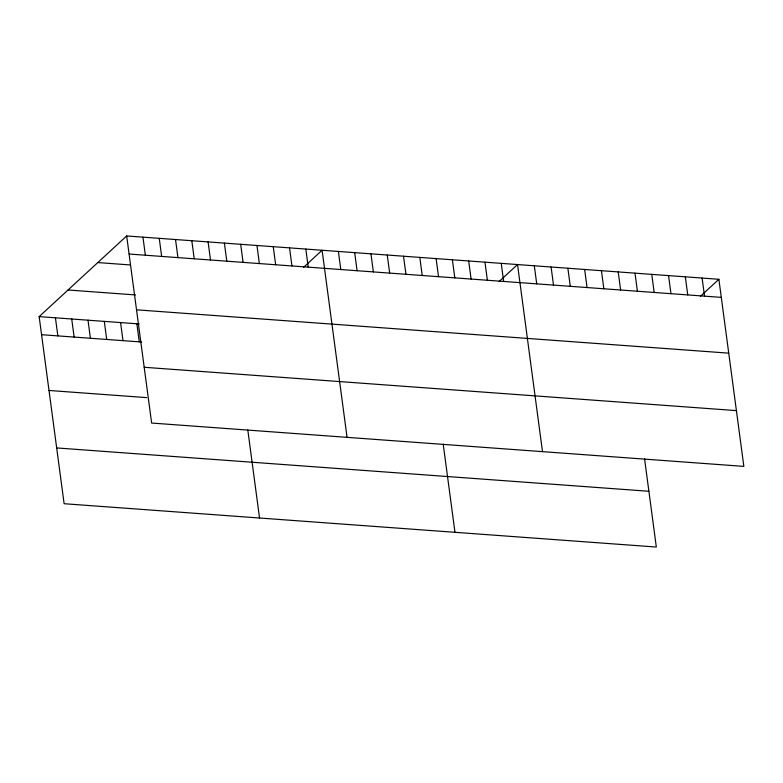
<?xml version="1.0" encoding="UTF-8"?>
<svg xmlns="http://www.w3.org/2000/svg" width="783" height="783" viewBox="0 0 783 783"><rect width="100%" height="100%" fill="white"/><g stroke="black" fill="none" stroke-linecap="round" stroke-linejoin="round"><path stroke-width="1.17" d="M644.575 458.946L656.33 547.043L64.118 503.714L39.15 316.616L126.67 235.957L718.882 279.286L743.85 466.384L151.638 423.045L126.67 235.957M303.647 267.257L322.097 250.257L347.065 437.354M499.084 281.557L517.534 264.556L542.492 451.654M700.433 296.297L718.882 279.286M129.087 254.035L721.3 297.374M97.787 262.569L130.36 264.957M68.033 289.994L135.498 294.937M136.526 309.814L728.738 353.153M39.15 316.616L139.188 323.937M41.568 334.693L141.606 342.014M144.189 367.276L736.411 410.615M49.006 390.472L146.724 397.617M56.67 447.935L648.892 491.274M702.106 278.063L704.524 296.15M685.331 276.839L687.738 294.917M668.545 275.606L670.962 293.694M651.769 274.383L654.177 292.46M634.993 273.15L637.401 291.237M618.208 271.926L620.625 290.004M601.432 270.693L603.84 288.78M584.647 269.469L587.064 287.547M567.871 268.236L570.288 286.324M551.095 267.013L553.503 285.09M534.309 265.78L536.727 283.867M501.247 263.362L503.655 281.449M484.961 262.168L487.378 280.255M468.674 260.984L471.092 279.061M452.388 259.79L454.806 277.867M436.102 258.596L438.519 276.683M419.815 257.401L422.233 275.489M443.217 444.215L454.972 532.313M403.529 256.217L405.946 274.295M387.242 255.023L389.66 273.101M370.956 253.829L373.374 271.916M354.67 252.635L357.087 270.722M338.383 251.441L340.801 269.528M305.82 249.063L308.228 267.15M289.534 247.868L291.942 265.956M273.247 246.674L275.655 264.762M256.961 245.49L259.369 263.568M240.675 244.296L243.082 262.374M224.388 243.102L226.796 261.189M247.79 429.916L259.545 518.013M208.102 241.908L210.51 259.995M191.815 240.724L194.223 258.801M175.529 239.529L177.937 257.607M159.243 238.335L161.65 256.423M142.956 237.141L145.364 255.229M136.868 323.761L139.276 341.848M120.582 322.576L122.99 340.654M104.296 321.382L106.703 339.46M88.009 320.188L90.417 338.276M71.723 318.994L74.131 337.082M55.436 317.81L57.844 335.887"/></g></svg>
